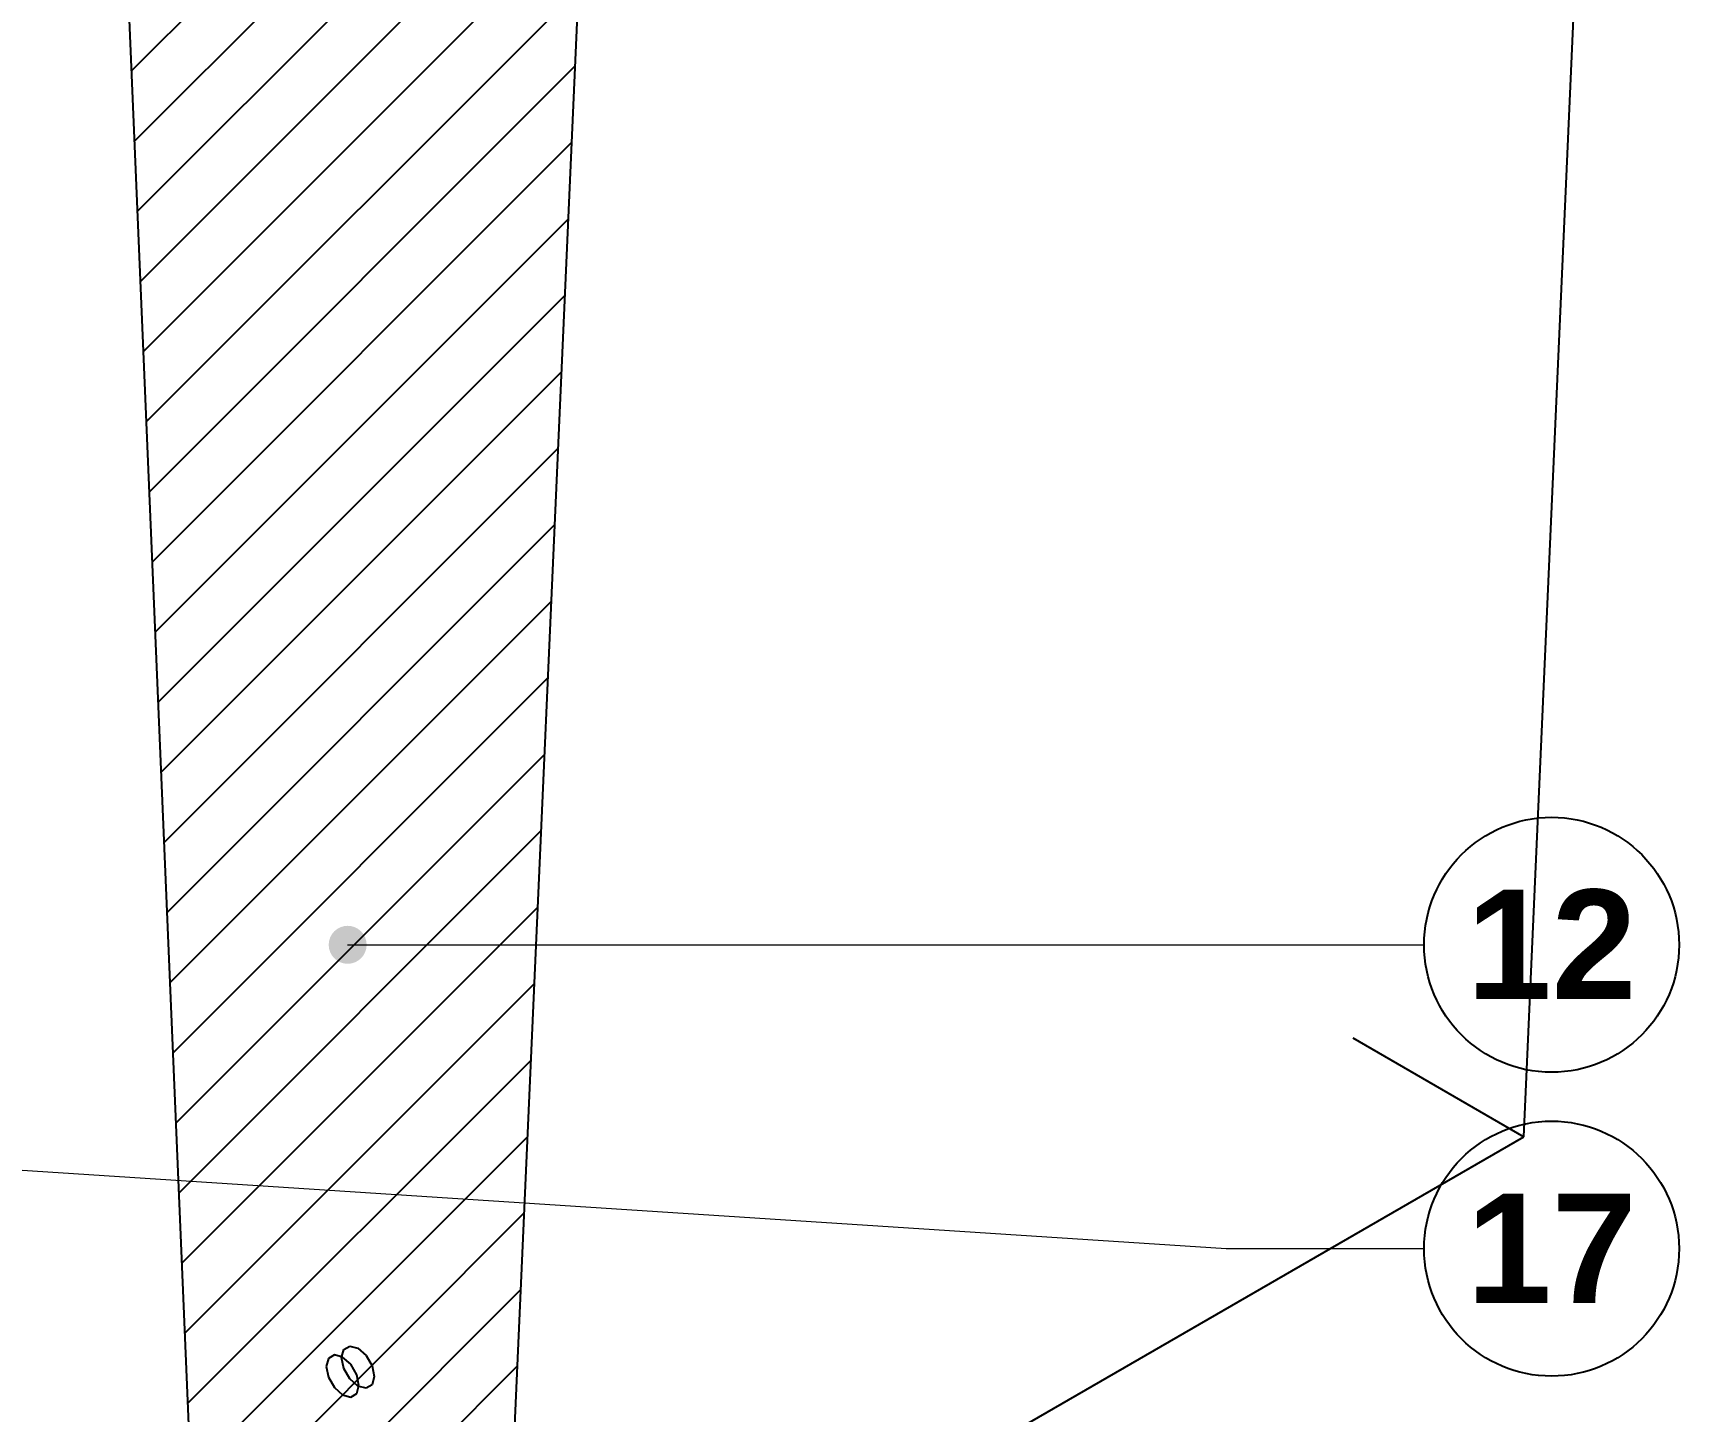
# Model space of a CAD drawing. Header units: millimetres. Extents: x 0 to 297, y 0 to 420.
# Drawn here: x 138.4 to 168.75, y 154.59 to 179.99 of the extents above; entities that cross this region are included whole.
import ezdxf
from ezdxf.enums import TextEntityAlignment as Align

# ---------------------------------------------------------------- set-up
doc = ezdxf.new("R2010")
doc.units = ezdxf.units.MM
for name, color, linetype in [('2-AXO-ARISTAS', 7, 'Continuous'), ('2-AXO-RAYADOS', 8, 'Continuous'), ('3-TEXTOS', 7, 'Continuous')]:
    doc.layers.add(name, color=color, linetype=linetype)
doc.styles.add('ARIAL-NEGRITA', font='arialbd.ttf')

msp = doc.modelspace()

# ---------------------------------------------------------------- hatches: boundary and pattern name
at = {"layer": '2-AXO-RAYADOS'}
h = msp.add_hatch(dxfattribs=at)
h.set_pattern_fill('ANSI31', color=8, scale=0.3)
h.paths.add_polyline_path([(148.447, 180.598), (148.447, 180.598), (148.447, 180.598), (148.447, 180.598), (148.447, 180.598), (148.447, 180.598), (148.447, 180.598), (148.447, 180.598), (148.447, 180.598), (148.447, 180.598), (148.447, 180.598), (148.447, 180.598), (148.447, 180.598), (148.447, 180.599), (148.447, 180.599), (148.447, 180.599), (148.447, 180.599), (148.447, 180.599), (148.447, 180.599), (148.447, 180.599), (148.447, 180.599), (148.447, 180.599), (148.447, 180.599), (148.447, 180.599), (148.447, 180.599), (148.447, 180.599), (148.447, 180.599), (148.447, 180.599), (148.447, 180.599), (148.447, 180.599), (148.447, 180.599), (148.447, 180.599), (148.447, 180.599), (148.447, 180.599), (148.447, 180.599), (148.447, 180.599), (148.447, 180.599), (148.447, 180.599), (148.447, 180.6), (148.447, 180.6), (148.447, 180.6), (148.447, 180.6), (148.446, 180.6), (148.446, 180.6), (148.446, 180.6), (139.961, 185.499), (139.961, 185.499), (139.961, 185.499), (139.961, 185.499), (139.96, 185.499), (139.96, 185.499), (139.96, 185.499), (139.96, 185.499), (139.96, 185.499), (139.959, 185.499), (139.959, 185.499), (139.959, 185.499), (139.959, 185.499), (139.959, 185.498), (139.959, 185.498), (139.959, 185.498), (139.958, 185.498), (139.958, 185.498), (139.958, 185.498), (139.958, 185.497), (139.958, 185.497), (139.958, 185.497), (139.958, 185.497), (141.372, 152.02), (141.372, 152.02), (141.372, 152.02), (141.372, 152.02), (141.372, 152.02), (141.372, 152.02), (141.372, 152.02), (141.372, 152.02), (141.372, 152.02), (141.372, 152.02), (141.372, 152.02), (141.372, 152.02), (141.372, 152.02), (141.372, 152.02), (141.372, 152.02), (141.373, 152.02), (141.373, 152.02), (141.373, 152.02), (141.373, 152.02), (141.373, 152.02), (141.373, 152.02), (141.373, 152.02), (141.373, 152.02), (141.373, 152.019), (141.373, 152.019), (141.373, 152.019), (141.373, 152.019), (141.373, 152.019), (141.373, 152.019), (141.373, 152.019), (141.373, 152.019), (141.373, 152.019), (141.373, 152.019), (141.373, 152.019), (141.373, 152.019), (141.373, 152.019), (141.373, 152.019), (141.373, 152.019), (141.373, 152.019), (141.373, 152.019), (141.373, 152.019), (141.373, 152.019), (141.373, 152.019), (147.03, 148.753), (147.03, 148.753), (147.031, 148.753), (147.031, 148.753), (147.031, 148.753), (147.031, 148.753), (147.031, 148.753), (147.032, 148.753), (147.032, 148.753), (147.032, 148.753), (147.032, 148.753), (147.032, 148.753), (147.032, 148.753), (147.033, 148.753), (147.033, 148.753), (147.033, 148.753), (147.033, 148.754), (147.033, 148.754), (147.033, 148.754), (147.033, 148.754), (147.033, 148.754), (147.033, 148.754), (148.447, 180.598), (148.447, 180.598)])
at = {"layer": '3-TEXTOS', "true_color": 0x000000}
h = msp.add_hatch(color=18, dxfattribs=at)
h.dxf.hatch_style = 1
edge = h.paths.add_edge_path()
edge.add_arc((144.203, 163.179), 0.35, 0, 360)

# ---------------------------------------------------------------- linework, layer by layer
at = {"layer": '2-AXO-ARISTAS', "lineweight": 25}
for p, q in [((165.887, 159.641), (167.302, 191.485)), ((141.374, 152.021), (139.96, 185.497)), ((148.445, 180.598), (147.031, 148.755)), ((162.734, 161.462), (165.887, 159.641)), ((147.031, 148.755), (165.887, 159.641)), ((144.09, 155.57), (144.13, 155.72)), ((144.13, 155.72), (144.241, 155.784)), ((144.241, 155.784), (144.391, 155.744)), ((144.391, 155.744), (144.542, 155.61)), ((143.847, 155.557), (143.807, 155.406)), ((143.807, 155.406), (143.847, 155.209)), ((143.958, 155.621), (143.847, 155.557)), ((144.109, 155.58), (143.958, 155.621)), ((144.13, 155.372), (144.09, 155.57)), ((144.259, 155.447), (144.109, 155.58)), ((144.37, 155.255), (144.259, 155.447)), ((144.542, 155.61), (144.653, 155.419)), ((144.653, 155.419), (144.693, 155.221)), ((143.847, 155.209), (143.958, 155.018)), ((144.241, 155.181), (144.13, 155.372)), ((144.391, 155.047), (144.241, 155.181)), ((144.41, 155.058), (144.37, 155.255)), ((144.693, 155.221), (144.653, 155.07)), ((143.958, 155.018), (144.109, 154.884)), ((144.109, 154.884), (144.259, 154.843)), ((144.259, 154.843), (144.37, 154.907)), ((144.37, 154.907), (144.41, 155.058)), ((144.542, 155.007), (144.391, 155.047)), ((144.653, 155.07), (144.542, 155.007))]:
    msp.add_line(p, q, dxfattribs=at)
at = {"layer": '3-TEXTOS', "lineweight": 13}
for points in [[(144.203, 163.179), (160.4, 163.179), (164.05, 163.179)], [(122.047, 160.077), (160.4, 157.579), (164.05, 157.579)]]:
    msp.add_lwpolyline(points, dxfattribs=at)
at = {"layer": '3-TEXTOS', "color": 18, "true_color": 0x000000}
for centre in [(166.4, 163.179), (166.4, 157.579)]:
    msp.add_circle(centre, 2.35, dxfattribs=at)

# ---------------------------------------------------------------- texts
at = {"layer": '3-TEXTOS', "style": 'ARIAL-NEGRITA'}
for s, p in [('12', (166.4, 162.179)), ('17', (166.4, 156.579))]:
    msp.add_text(s, height=2.016, dxfattribs=at).set_placement(p, align=Align.CENTER)

doc.saveas('drawing.dxf')
